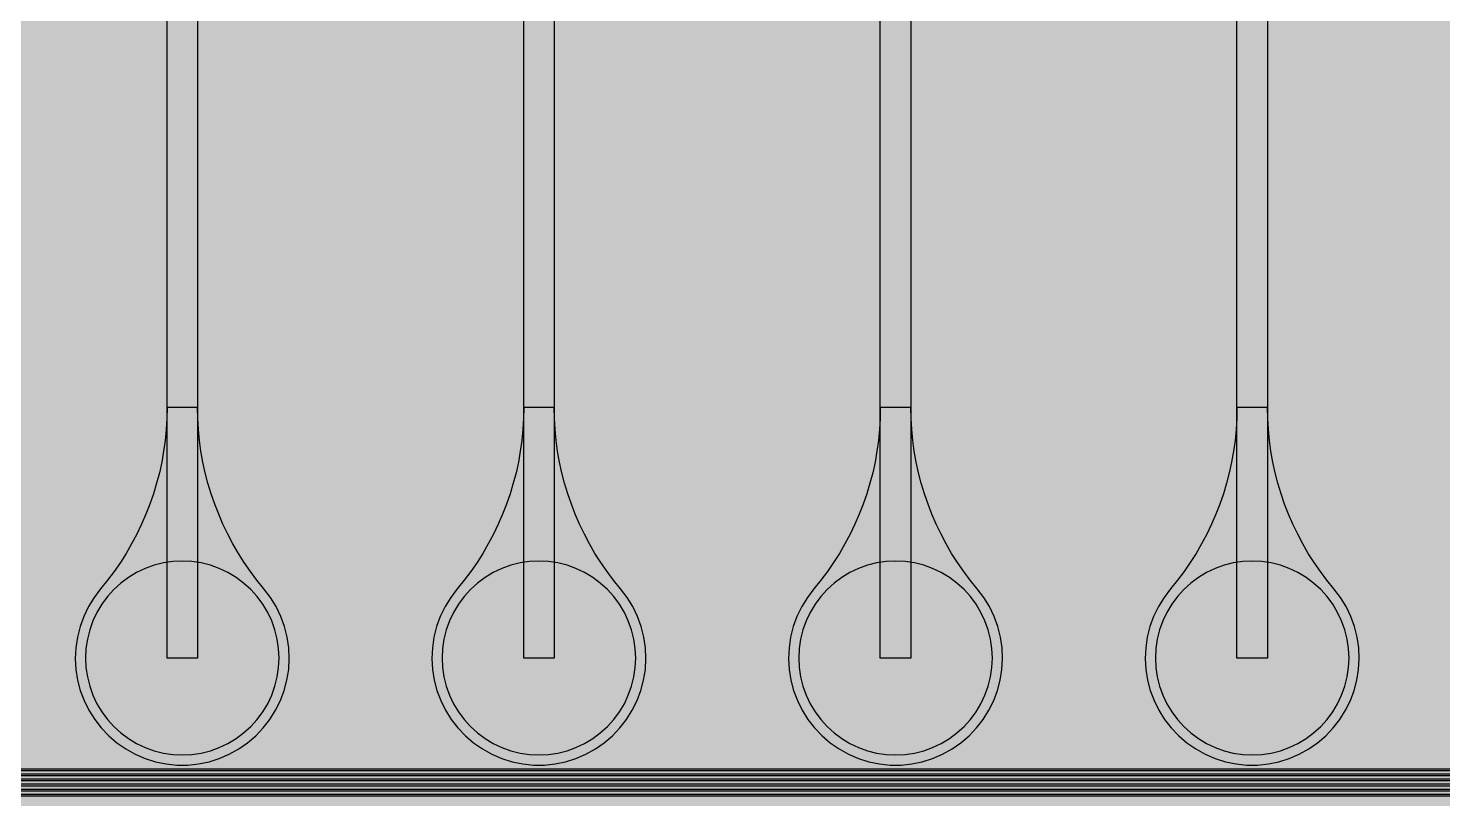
# Model space of a CAD drawing. Header units: metres. Extents: x -7220 to 10980, y -29667 to 1833.
# Drawn here: x -5383 to -3995, y -20920 to -20165 of the extents above; entities that cross this region are included whole.
import ezdxf

# ---------------------------------------------------------------- set-up
doc = ezdxf.new("R2010")
doc.units = ezdxf.units.M
for name, color, linetype in [('Metal1', 4, 'CONTINUOUS'), ('Polyimide', 7, 'CONTINUOUS'), ('Polyimide_Negative', 5, 'CONTINUOUS')]:
    doc.layers.add(name, color=color, linetype=linetype)

msp = doc.modelspace()

# ---------------------------------------------------------------- hatches: boundary and pattern name
at = {"layer": 'Polyimide'}
msp.add_hatch(color=7, dxfattribs=at).paths.add_polyline_path([(4099.4, -13861.6), (4142.6, -14152.8), (4214.2, -14438.4), (4313.4, -14715.5), (4439.2, -14981.7), (4590.6, -15234.2), (4766, -15470.7), (4963.7, -15688.8), (5181.8, -15886.5), (5418.3, -16061.9), (5670.8, -16213.3), (5936.9, -16339.1), (6214.1, -16438.3), (6499.7, -16509.9), (6790.9, -16553.1), (7085, -16567.5), (9980.4, -16567.5), (10058.8, -16571.4), (10136.4, -16582.9), (10212.6, -16601.9), (10286.5, -16628.4), (10357.5, -16662), (10424.8, -16702.3), (10487.9, -16749.1), (10546.1, -16801.8), (10598.8, -16860), (10645.6, -16923), (10685.9, -16990.4), (10719.5, -17061.4), (10745.9, -17135.3), (10765, -17211.4), (10776.5, -17289.1), (10780.4, -17367.5), (10780.4, -21957.3), (10741.6, -22012.9), (10706, -22070.6), (10673.6, -22130.1), (10644.5, -22191.4), (10618.9, -22254.2), (10596.8, -22318.2), (10578.3, -22383.5), (10563.4, -22449.6), (10552.2, -22516.5), (10544.7, -22583.8), (10541, -22651.5), (10541, -22719.3), (10544.7, -22787), (10552.2, -22854.4), (10563.4, -22921.2), (10578.3, -22987.4), (10596.8, -23052.6), (10618.9, -23116.7), (10644.5, -23179.5), (10673.6, -23240.7), (10706, -23300.3), (10741.6, -23357.9), (10780.4, -23413.5), (10780.4, -28667.5), (10776.5, -28745.9), (10765, -28823.6), (10745.9, -28899.7), (10719.5, -28973.6), (10685.9, -29044.6), (10645.6, -29112), (10598.8, -29175), (10546.1, -29233.2), (10487.9, -29285.9), (10424.8, -29332.7), (10357.5, -29373), (10286.5, -29406.6), (10212.6, -29433.1), (10136.4, -29452.1), (10058.8, -29463.6), (9980.4, -29467.5), (-6219.6, -29467.5), (-6298, -29463.6), (-6375.7, -29452.1), (-6451.9, -29433.1), (-6525.8, -29406.6), (-6596.7, -29373), (-6664.1, -29332.7), (-6727.1, -29285.9), (-6785.3, -29233.2), (-6838, -29175), (-6884.8, -29112), (-6925.2, -29044.6), (-6958.7, -28973.6), (-6985.2, -28899.7), (-7004.3, -28823.6), (-7015.8, -28745.9), (-7019.6, -28667.5), (-7019.6, -23426.3), (-6979.4, -23370.1), (-6942.3, -23311.6), (-6908.7, -23251.2), (-6878.5, -23189), (-6851.8, -23125.1), (-6828.8, -23059.9), (-6809.5, -22993.4), (-6794, -22926), (-6782.4, -22857.8), (-6774.6, -22789.1), (-6770.7, -22720), (-6770.7, -22650.8), (-6774.6, -22581.8), (-6782.4, -22513), (-6794, -22444.8), (-6809.5, -22377.4), (-6828.8, -22311), (-6851.8, -22245.7), (-6878.5, -22181.9), (-6908.7, -22119.7), (-6942.3, -22059.2), (-6979.4, -22000.8), (-7019.6, -21944.5), (-7019.6, -17367.5), (-7015.8, -17289.1), (-7004.3, -17211.4), (-6985.2, -17135.3), (-6958.7, -17061.4), (-6925.2, -16990.4), (-6884.8, -16923), (-6838, -16860), (-6785.3, -16801.8), (-6727.1, -16749.1), (-6664.1, -16702.3), (-6596.7, -16662), (-6525.8, -16628.4), (-6451.9, -16601.9), (-6375.7, -16582.9), (-6298, -16571.4), (-6219.6, -16567.5), (-3314, -16567.5), (-3019.9, -16553.1), (-2728.7, -16509.9), (-2443.1, -16438.3), (-2165.9, -16339.1), (-1899.8, -16213.3), (-1647.3, -16061.9), (-1410.8, -15886.5), (-1192.7, -15688.8), (-995, -15470.7), (-819.6, -15234.2), (-668.2, -14981.7), (-542.4, -14715.5), (-443.2, -14438.4), (-371.6, -14152.8), (-328.4, -13861.6), (-314, -13567.5), (-314, -13373.5), (-317.5, -13328.1), (-327.7, -13283.8), (-344.6, -13241.5), (-367.6, -13202.3), (-396.4, -13167), (-430.1, -13136.5), (-468, -13111.4), (-509.3, -13092.3), (-509.3, -13092.3), (-578.2, -13061.3), (-642.2, -13021.2), (-700.3, -12973), (-751.3, -12917.3), (-794.4, -12855.3), (-828.7, -12788.1), (-853.7, -12716.8), (-868.9, -12642.8), (-874, -12567.5), (-868.9, -12492.2), (-853.7, -12418.2), (-828.7, -12346.9), (-794.4, -12279.7), (-751.3, -12217.7), (-700.3, -12162), (-642.2, -12113.8), (-578.2, -12073.7), (-509.3, -12042.7), (-509.3, -12042.7), (-468, -12023.6), (-430.1, -11998.5), (-396.4, -11968), (-367.6, -11932.7), (-344.6, -11893.5), (-327.7, -11851.2), (-317.5, -11806.9), (-314, -11761.5), (-314, -11074.3), (-317.5, -11028.9), (-327.7, -10984.6), (-344.6, -10942.4), (-367.6, -10903.1), (-396.4, -10867.8), (-430.1, -10837.3), (-468, -10812.2), (-509.3, -10793.2), (-509.3, -10793.2), (-578.2, -10762.1), (-642.2, -10722.1), (-700.3, -10673.8), (-751.3, -10618.1), (-794.4, -10556.1), (-828.7, -10488.9), (-853.7, -10417.6), (-868.9, -10343.7), (-874, -10268.3), (-868.9, -10193), (-853.7, -10119), (-828.7, -10047.8), (-794.4, -9980.5), (-751.3, -9918.5), (-700.3, -9862.9), (-642.2, -9814.6), (-578.2, -9774.6), (-509.3, -9743.5), (-509.3, -9743.5), (-468, -9724.5), (-430.1, -9699.4), (-396.4, -9668.8), (-367.6, -9633.5), (-344.6, -9594.3), (-327.7, -9552), (-317.5, -9507.7), (-314, -9462.4), (-314, -8775.1), (-317.5, -8729.8), (-327.7, -8685.5), (-344.6, -8643.2), (-367.6, -8604), (-396.4, -8568.7), (-430.1, -8538.1), (-468, -8513), (-509.3, -8494), (-509.3, -8494), (-578.2, -8462.9), (-642.2, -8422.9), (-700.3, -8374.6), (-751.3, -8319), (-794.4, -8257), (-828.7, -8189.7), (-853.7, -8118.5), (-868.9, -8044.5), (-874, -7969.2), (-868.9, -7893.8), (-853.7, -7819.9), (-828.7, -7748.6), (-794.4, -7681.4), (-751.3, -7619.4), (-700.3, -7563.7), (-642.2, -7515.4), (-578.2, -7475.4), (-509.3, -7444.3), (-509.3, -7444.3), (-468, -7425.3), (-430.1, -7400.2), (-396.4, -7369.7), (-367.6, -7334.4), (-344.6, -7295.1), (-327.7, -7252.9), (-317.5, -7208.6), (-314, -7163.2), (-314, -6476), (-317.5, -6430.6), (-327.7, -6386.3), (-344.6, -6344), (-367.6, -6304.8), (-396.4, -6269.5), (-430.1, -6239), (-468, -6213.9), (-509.3, -6194.8), (-509.3, -6194.8), (-578.2, -6163.8), (-642.2, -6123.7), (-700.3, -6075.5), (-751.3, -6019.8), (-794.4, -5957.8), (-828.7, -5890.6), (-853.7, -5819.3), (-868.9, -5745.3), (-874, -5670), (-868.9, -5594.7), (-853.7, -5520.7), (-828.7, -5449.4), (-794.4, -5382.2), (-751.3, -5320.2), (-700.3, -5264.5), (-642.2, -5216.3), (-578.2, -5176.2), (-509.3, -5145.2), (-509.3, -5145.2), (-468, -5126.1), (-430.1, -5101), (-396.4, -5070.5), (-367.6, -5035.2), (-344.6, -4996), (-327.7, -4953.7), (-317.5, -4909.4), (-314, -4864), (-314, 380), (-314, 1532.5), (-269, 1532.5), (-268.8, 1525.6), (-268.1, 1518.8), (-267, 1512), (-265.4, 1505.3), (-263.4, 1498.7), (-261, 1492.3), (-258.2, 1486.1), (-254.9, 1480), (-251.3, 1474.2), (-247.3, 1468.6), (-242.9, 1463.3), (-238.2, 1458.3), (-233.2, 1453.6), (-227.9, 1449.2), (-222.3, 1445.2), (-216.5, 1441.6), (-210.4, 1438.3), (-204.2, 1435.5), (-197.8, 1433.1), (-191.2, 1431.1), (-184.5, 1429.5), (-177.7, 1428.4), (-170.9, 1427.7), (-164, 1427.5), (-157.1, 1427.7), (-150.3, 1428.4), (-143.5, 1429.5), (-136.8, 1431.1), (-130.2, 1433.1), (-123.8, 1435.5), (-117.6, 1438.3), (-111.5, 1441.6), (-105.7, 1445.2), (-100.1, 1449.2), (-94.8, 1453.6), (-89.8, 1458.3), (-85.1, 1463.3), (-80.7, 1468.6), (-76.7, 1474.2), (-73.1, 1480), (-69.8, 1486.1), (-67, 1492.3), (-64.6, 1498.7), (-62.6, 1505.3), (-61, 1512), (-59.9, 1518.8), (-59.2, 1525.6), (-59, 1532.5), (1786, 1532.5), (3835, 1532.5), (3835.2, 1539), (3835.9, 1545.6), (3836.9, 1552), (3838.4, 1558.4), (3840.3, 1564.6), (3842.6, 1570.8), (3845.3, 1576.7), (3848.4, 1582.5), (3851.9, 1588.1), (3855.7, 1593.4), (3859.8, 1598.4), (3864.3, 1603.2), (3869.1, 1607.7), (3874.1, 1611.8), (3879.4, 1615.6), (3885, 1619.1), (3890.8, 1622.2), (3896.7, 1624.9), (3902.9, 1627.2), (3909.1, 1629.1), (3915.5, 1630.6), (3921.9, 1631.6), (3928.5, 1632.3), (3935, 1632.5), (3941.5, 1632.3), (3948.1, 1631.6), (3954.5, 1630.6), (3960.9, 1629.1), (3967.1, 1627.2), (3973.3, 1624.9), (3979.2, 1622.2), (3985, 1619.1), (3990.6, 1615.6), (3995.9, 1611.8), (4000.9, 1607.7), (4005.7, 1603.2), (4010.2, 1598.4), (4014.3, 1593.4), (4018.1, 1588.1), (4021.6, 1582.5), (4024.7, 1576.7), (4027.4, 1570.8), (4029.7, 1564.6), (4031.6, 1558.4), (4033.1, 1552), (4034.1, 1545.6), (4034.8, 1539), (4035, 1532.5), (4085, 1532.5), (4085, 380), (4085, 330), (4085, -4864), (4088.5, -4909.4), (4098.7, -4953.7), (4115.6, -4996), (4138.6, -5035.2), (4167.4, -5070.5), (4201.1, -5101), (4239, -5126.1), (4280.3, -5145.2), (4280.3, -5145.2), (4349.2, -5176.2), (4413.2, -5216.3), (4471.3, -5264.5), (4522.3, -5320.2), (4565.4, -5382.2), (4599.7, -5449.4), (4624.7, -5520.7), (4639.9, -5594.7), (4645, -5670), (4639.9, -5745.3), (4624.7, -5819.3), (4599.7, -5890.6), (4565.4, -5957.8), (4522.3, -6019.8), (4471.3, -6075.5), (4413.2, -6123.7), (4349.2, -6163.8), (4280.3, -6194.8), (4239, -6213.9), (4201.1, -6239), (4167.4, -6269.5), (4138.6, -6304.8), (4115.6, -6344), (4098.7, -6386.3), (4088.5, -6430.6), (4085, -6476), (4085, -13567.5), (4099.4, -13861.6)])

# ---------------------------------------------------------------- linework, layer by layer
at = {"layer": 'Metal1'}
for points in [[(1113.9, -18191.7), (1113.9, -22252.9), (1083.3, -22283.5), (-5892.5, -22283.5), (-5923.1, -22252.9), (-5923.1, -19921.6), (-5892.5, -19891), (-4211.7, -19891), (-4177.8, -19920.2), (-4167.1, -20060.2), (-4167.1, -20782.5), (-4197.1, -20782.5), (-4197.1, -20060.2), (-4186.4, -19923.8), (-4212.5, -19893), (-5891.7, -19893), (-5921.1, -19922.4), (-5921.1, -22252.1), (-5891.7, -22281.5), (1082.5, -22281.5), (1111.9, -22252.1), (1111.9, -18191.7)], [(1103.9, -18191.7), (1103.9, -22242.9), (1073.3, -22273.5), (-5882.5, -22273.5), (-5913.1, -22242.9), (-5913.1, -19931.6), (-5882.5, -19901), (-4561.7, -19901), (-4527.8, -19930.2), (-4517.1, -20068.2), (-4517.1, -20782.5), (-4547.1, -20782.5), (-4547.1, -20068.2), (-4536.5, -19933.8), (-4562.5, -19903), (-5881.7, -19903), (-5911.1, -19932.4), (-5911.1, -22242.1), (-5881.7, -22271.5), (1072.5, -22271.5), (1101.9, -22242.1), (1101.9, -18191.7)], [(1093.9, -18191.7), (1093.9, -22232.9), (1063.3, -22263.5), (-5872.5, -22263.5), (-5903.1, -22232.9), (-5903.1, -19941.6), (-5872.5, -19911), (-4911.7, -19911), (-4877.8, -19940.2), (-4867.1, -20076.2), (-4867.1, -20782.5), (-4897.1, -20782.5), (-4897.1, -20076.2), (-4886.5, -19943.8), (-4912.5, -19913), (-5871.7, -19913), (-5901.1, -19942.4), (-5901.1, -22232.1), (-5871.7, -22261.5), (1062.5, -22261.5), (1091.9, -22232.1), (1091.9, -18191.7)], [(1083.9, -18191.7), (1083.9, -22222.9), (1053.3, -22253.5), (-5862.5, -22253.5), (-5893.1, -22222.9), (-5893.1, -19951.6), (-5862.5, -19921), (-5261.7, -19921), (-5227.7, -19950.2), (-5217.1, -20084.2), (-5217.1, -20782.5), (-5247.1, -20782.5), (-5247.1, -20084.2), (-5236.5, -19953.8), (-5262.5, -19923), (-5861.7, -19923), (-5891.1, -19952.4), (-5891.1, -22222.1), (-5861.7, -22251.5), (1052.5, -22251.5), (1081.9, -22222.1), (1081.9, -18191.7)], [(1078.9, -18191.7), (1078.9, -22217.9), (1048.3, -22248.5), (-5857.5, -22248.5), (-5888.1, -22217.9), (-5888.1, -20921.6), (-5857.5, -20891), (163.3, -20891), (199.6, -20919.2), (207.9, -20982.8), (207.9, -21152.5), (177.9, -21152.5), (177.9, -20982.8), (186.1, -20924.8), (162.5, -20893), (-5856.7, -20893), (-5886.1, -20922.4), (-5886.1, -22217.1), (-5856.7, -22246.5), (1047.5, -22246.5), (1076.9, -22217.1), (1076.9, -18191.7)], [(1073.9, -18191.7), (1073.9, -22212.9), (1043.3, -22243.5), (-5852.5, -22243.5), (-5883.1, -22212.9), (-5883.1, -20926.6), (-5852.5, -20896), (-11.7, -20896), (21.8, -20925.4), (32.9, -21086.2), (32.9, -21892.5), (2.9, -21892.5), (2.9, -21086.2), (13.9, -20928.6), (-12.5, -20898), (-5851.7, -20898), (-5881.1, -20927.4), (-5881.1, -22212.1), (-5851.7, -22241.5), (1042.5, -22241.5), (1071.9, -22212.1), (1071.9, -18191.7)], [(1068.9, -18191.7), (1068.9, -22207.9), (1038.3, -22238.5), (-5847.5, -22238.5), (-5878.1, -22207.9), (-5878.1, -20931.6), (-5847.5, -20901), (-328.1, -20901), (-279, -20923.6), (-227.4, -20997.3), (-144.1, -21145.1), (-170.2, -21159.9), (-253.5, -21012), (-288.2, -20932.6), (-328.6, -20903), (-5846.7, -20903), (-5876.1, -20932.4), (-5876.1, -22207.1), (-5846.7, -22236.5), (1037.5, -22236.5), (1066.9, -22207.1), (1066.9, -18191.7)], [(1063.9, -18191.7), (1063.9, -22202.9), (1033.3, -22233.5), (-5842.5, -22233.5), (-5873.1, -22202.9), (-5873.1, -20936.6), (-5842.5, -20906), (-361.7, -20906), (-328.1, -20935.4), (-317.1, -21094.2), (-317.1, -21892.5), (-347.1, -21892.5), (-347.1, -21094.2), (-336.1, -20938.6), (-362.5, -20908), (-5841.7, -20908), (-5871.1, -20937.4), (-5871.1, -22202.1), (-5841.7, -22231.5), (1032.5, -22231.5), (1061.9, -22202.1), (1061.9, -18191.7)], [(1058.9, -18191.7), (1058.9, -22197.9), (1028.3, -22228.5), (-5837.5, -22228.5), (-5868.1, -22197.9), (-5868.1, -20941.6), (-5837.5, -20911), (-678.1, -20911), (-628.4, -20933), (-580.1, -20998.6), (-494.2, -21144.9), (-520.1, -21160.1), (-606, -21013.8), (-637.9, -20942.7), (-678.6, -20913), (-5836.7, -20913), (-5866.1, -20942.4), (-5866.1, -22197.1), (-5836.7, -22226.5), (1027.5, -22226.5), (1056.9, -22197.1), (1056.9, -18191.7)], [(1053.9, -18191.7), (1053.9, -22192.9), (1023.3, -22223.5), (-5832.5, -22223.5), (-5863.1, -22192.9), (-5863.1, -20946.6), (-5832.5, -20916), (-711.7, -20916), (-678.1, -20945.3), (-667.1, -21102.2), (-667.1, -21892.5), (-697.1, -21892.5), (-697.1, -21102.2), (-686.1, -20948.7), (-712.5, -20918), (-5831.7, -20918), (-5861.1, -20947.4), (-5861.1, -22192.1), (-5831.7, -22221.5), (1022.5, -22221.5), (1051.9, -22192.1), (1051.9, -18191.7)]]:
    msp.add_lwpolyline(points, dxfattribs=at)
for points in [[(-5247.1, -20536.9), (-5247.3, -20547.7), (-5248, -20558.4), (-5249, -20569.1), (-5250.5, -20579.7), (-5252.3, -20590.3), (-5254.6, -20600.8), (-5257.3, -20611.1), (-5260.4, -20621.4), (-5263.9, -20631.6), (-5267.8, -20641.6), (-5272.1, -20651.4), (-5276.7, -20661.1), (-5281.8, -20670.6), (-5287.2, -20679.9), (-5292.9, -20688.9), (-5299, -20697.7), (-5305.5, -20706.3), (-5312.3, -20714.6), (-5318.7, -20723.1), (-5324.2, -20732.1), (-5328.9, -20741.7), (-5332.5, -20751.6), (-5335.1, -20761.9), (-5336.6, -20772.4), (-5337.1, -20783), (-5336.5, -20793.6), (-5334.9, -20804.1), (-5332.2, -20814.3), (-5328.5, -20824.2), (-5323.8, -20833.7), (-5318.1, -20842.7), (-5311.6, -20851.1), (-5304.3, -20858.8), (-5296.2, -20865.7), (-5287.5, -20871.7), (-5278.2, -20876.8), (-5268.5, -20881), (-5258.4, -20884.2), (-5248, -20886.3), (-5237.4, -20887.4), (-5226.8, -20887.4), (-5216.3, -20886.3), (-5205.9, -20884.2), (-5195.8, -20881), (-5186, -20876.8), (-5176.7, -20871.7), (-5168, -20865.7), (-5160, -20858.8), (-5152.6, -20851.1), (-5146.1, -20842.7), (-5140.5, -20833.7), (-5135.8, -20824.2), (-5132.1, -20814.3), (-5129.4, -20804.1), (-5127.7, -20793.6), (-5127.1, -20783), (-5127.6, -20772.4), (-5129.2, -20761.9), (-5131.8, -20751.6), (-5135.4, -20741.7), (-5140, -20732.1), (-5145.6, -20723.1), (-5152, -20714.6), (-5158.8, -20706.3), (-5165.2, -20697.7), (-5171.3, -20688.9), (-5177.1, -20679.9), (-5182.5, -20670.6), (-5187.5, -20661.1), (-5192.2, -20651.4), (-5196.4, -20641.6), (-5200.3, -20631.6), (-5203.8, -20621.4), (-5206.9, -20611.1), (-5209.6, -20600.8), (-5211.9, -20590.3), (-5213.8, -20579.7), (-5215.2, -20569.1), (-5216.3, -20558.4), (-5216.9, -20547.7), (-5217.1, -20536.9), (-5247.1, -20536.9)], [(-4897.1, -20536.9), (-4897.3, -20547.7), (-4898, -20558.4), (-4899, -20569.1), (-4900.5, -20579.7), (-4902.3, -20590.3), (-4904.6, -20600.8), (-4907.3, -20611.1), (-4910.4, -20621.4), (-4913.9, -20631.6), (-4917.8, -20641.6), (-4922.1, -20651.4), (-4926.7, -20661.1), (-4931.8, -20670.6), (-4937.2, -20679.9), (-4942.9, -20688.9), (-4949, -20697.7), (-4955.5, -20706.3), (-4962.3, -20714.6), (-4968.7, -20723.1), (-4974.2, -20732.1), (-4978.9, -20741.7), (-4982.5, -20751.6), (-4985.1, -20761.9), (-4986.6, -20772.4), (-4987.1, -20783), (-4986.5, -20793.6), (-4984.9, -20804.1), (-4982.2, -20814.3), (-4978.5, -20824.2), (-4973.8, -20833.7), (-4968.1, -20842.7), (-4961.6, -20851.1), (-4954.3, -20858.8), (-4946.2, -20865.7), (-4937.5, -20871.7), (-4928.2, -20876.8), (-4918.5, -20881), (-4908.4, -20884.2), (-4898, -20886.3), (-4887.4, -20887.4), (-4876.8, -20887.4), (-4866.3, -20886.3), (-4855.9, -20884.2), (-4845.8, -20881), (-4836, -20876.8), (-4826.7, -20871.7), (-4818, -20865.7), (-4810, -20858.8), (-4802.6, -20851.1), (-4796.1, -20842.7), (-4790.5, -20833.7), (-4785.8, -20824.2), (-4782.1, -20814.3), (-4779.4, -20804.1), (-4777.7, -20793.6), (-4777.1, -20783), (-4777.6, -20772.4), (-4779.2, -20761.9), (-4781.8, -20751.6), (-4785.4, -20741.7), (-4790, -20732.1), (-4795.6, -20723.1), (-4802, -20714.6), (-4808.8, -20706.3), (-4815.2, -20697.7), (-4821.3, -20688.9), (-4827.1, -20679.9), (-4832.5, -20670.6), (-4837.5, -20661.1), (-4842.2, -20651.4), (-4846.4, -20641.6), (-4850.3, -20631.6), (-4853.8, -20621.4), (-4856.9, -20611.1), (-4859.6, -20600.8), (-4861.9, -20590.3), (-4863.8, -20579.7), (-4865.2, -20569.1), (-4866.3, -20558.4), (-4866.9, -20547.7), (-4867.1, -20536.9), (-4897.1, -20536.9)], [(-4547.1, -20536.9), (-4547.3, -20547.7), (-4548, -20558.4), (-4549, -20569.1), (-4550.5, -20579.7), (-4552.3, -20590.3), (-4554.6, -20600.8), (-4557.3, -20611.1), (-4560.4, -20621.4), (-4563.9, -20631.6), (-4567.8, -20641.6), (-4572.1, -20651.4), (-4576.7, -20661.1), (-4581.8, -20670.6), (-4587.2, -20679.9), (-4592.9, -20688.9), (-4599, -20697.7), (-4605.5, -20706.3), (-4612.3, -20714.6), (-4618.7, -20723.1), (-4624.2, -20732.1), (-4628.9, -20741.7), (-4632.5, -20751.6), (-4635.1, -20761.9), (-4636.6, -20772.4), (-4637.1, -20783), (-4636.5, -20793.6), (-4634.9, -20804.1), (-4632.2, -20814.3), (-4628.5, -20824.2), (-4623.8, -20833.7), (-4618.1, -20842.7), (-4611.6, -20851.1), (-4604.3, -20858.8), (-4596.2, -20865.7), (-4587.5, -20871.7), (-4578.2, -20876.8), (-4568.5, -20881), (-4558.4, -20884.2), (-4548, -20886.3), (-4537.4, -20887.4), (-4526.8, -20887.4), (-4516.3, -20886.3), (-4505.9, -20884.2), (-4495.8, -20881), (-4486, -20876.8), (-4476.7, -20871.7), (-4468, -20865.7), (-4460, -20858.8), (-4452.6, -20851.1), (-4446.1, -20842.7), (-4440.5, -20833.7), (-4435.8, -20824.2), (-4432.1, -20814.3), (-4429.4, -20804.1), (-4427.7, -20793.6), (-4427.1, -20783), (-4427.6, -20772.4), (-4429.2, -20761.9), (-4431.8, -20751.6), (-4435.4, -20741.7), (-4440, -20732.1), (-4445.6, -20723.1), (-4452, -20714.6), (-4458.8, -20706.3), (-4465.2, -20697.7), (-4471.3, -20688.9), (-4477.1, -20679.9), (-4482.5, -20670.6), (-4487.5, -20661.1), (-4492.2, -20651.4), (-4496.4, -20641.6), (-4500.3, -20631.6), (-4503.8, -20621.4), (-4506.9, -20611.1), (-4509.6, -20600.8), (-4511.9, -20590.3), (-4513.8, -20579.7), (-4515.2, -20569.1), (-4516.3, -20558.4), (-4516.9, -20547.7), (-4517.1, -20536.9), (-4547.1, -20536.9)], [(-4197.1, -20536.9), (-4197.3, -20547.7), (-4198, -20558.4), (-4199, -20569.1), (-4200.5, -20579.7), (-4202.3, -20590.3), (-4204.6, -20600.8), (-4207.3, -20611.1), (-4210.4, -20621.4), (-4213.9, -20631.6), (-4217.8, -20641.6), (-4222.1, -20651.4), (-4226.7, -20661.1), (-4231.8, -20670.6), (-4237.2, -20679.9), (-4242.9, -20688.9), (-4249, -20697.7), (-4255.5, -20706.3), (-4262.3, -20714.6), (-4268.7, -20723.1), (-4274.2, -20732.1), (-4278.9, -20741.7), (-4282.5, -20751.6), (-4285.1, -20761.9), (-4286.6, -20772.4), (-4287.1, -20783), (-4286.5, -20793.6), (-4284.9, -20804.1), (-4282.2, -20814.3), (-4278.5, -20824.2), (-4273.8, -20833.7), (-4268.1, -20842.7), (-4261.6, -20851.1), (-4254.3, -20858.8), (-4246.2, -20865.7), (-4237.5, -20871.7), (-4228.2, -20876.8), (-4218.5, -20881), (-4208.4, -20884.2), (-4198, -20886.3), (-4187.4, -20887.4), (-4176.8, -20887.4), (-4166.3, -20886.3), (-4155.9, -20884.2), (-4145.8, -20881), (-4136, -20876.8), (-4126.7, -20871.7), (-4118, -20865.7), (-4110, -20858.8), (-4102.6, -20851.1), (-4096.1, -20842.7), (-4090.5, -20833.7), (-4085.8, -20824.2), (-4082.1, -20814.3), (-4079.4, -20804.1), (-4077.7, -20793.6), (-4077.1, -20783), (-4077.6, -20772.4), (-4079.2, -20761.9), (-4081.8, -20751.6), (-4085.4, -20741.7), (-4090, -20732.1), (-4095.6, -20723.1), (-4102, -20714.6), (-4108.8, -20706.3), (-4115.2, -20697.7), (-4121.3, -20688.9), (-4127.1, -20679.9), (-4132.5, -20670.6), (-4137.5, -20661.1), (-4142.2, -20651.4), (-4146.4, -20641.6), (-4150.3, -20631.6), (-4153.8, -20621.4), (-4156.9, -20611.1), (-4159.6, -20600.8), (-4161.9, -20590.3), (-4163.8, -20579.7), (-4165.2, -20569.1), (-4166.3, -20558.4), (-4166.9, -20547.7), (-4167.1, -20536.9), (-4197.1, -20536.9)]]:
    msp.add_lwpolyline(points, close=True, dxfattribs=at)
at = {"layer": 'Polyimide_Negative'}
for points in [[(-5137.1, -20782.5), (-5137.6, -20773.2), (-5139, -20764), (-5141.2, -20754.9), (-5144.4, -20746.1), (-5148.3, -20737.7), (-5153.1, -20729.7), (-5158.7, -20722.2), (-5164.9, -20715.3), (-5171.9, -20709.1), (-5179.3, -20703.5), (-5187.3, -20698.7), (-5195.8, -20694.7), (-5204.5, -20691.6), (-5213.6, -20689.3), (-5222.8, -20688), (-5232.1, -20687.5), (-5241.4, -20688), (-5250.7, -20689.3), (-5259.7, -20691.6), (-5268.5, -20694.7), (-5276.9, -20698.7), (-5284.9, -20703.5), (-5292.4, -20709.1), (-5299.3, -20715.3), (-5305.6, -20722.2), (-5311.1, -20729.7), (-5315.9, -20737.7), (-5319.9, -20746.1), (-5323, -20754.9), (-5325.3, -20764), (-5326.7, -20773.2), (-5327.1, -20782.5), (-5326.7, -20791.8), (-5325.3, -20801), (-5323, -20810.1), (-5319.9, -20818.9), (-5315.9, -20827.3), (-5311.1, -20835.3), (-5305.6, -20842.8), (-5299.3, -20849.7), (-5292.4, -20855.9), (-5284.9, -20861.5), (-5276.9, -20866.3), (-5268.5, -20870.3), (-5259.7, -20873.4), (-5250.7, -20875.7), (-5241.4, -20877), (-5232.1, -20877.5), (-5222.8, -20877), (-5213.6, -20875.7), (-5204.5, -20873.4), (-5195.8, -20870.3), (-5187.3, -20866.3), (-5179.3, -20861.5), (-5171.9, -20855.9), (-5164.9, -20849.7), (-5158.7, -20842.8), (-5153.1, -20835.3), (-5148.3, -20827.3), (-5144.4, -20818.9), (-5141.2, -20810.1), (-5139, -20801), (-5137.6, -20791.8), (-5137.1, -20782.5)], [(-4787.1, -20782.5), (-4787.6, -20773.2), (-4789, -20764), (-4791.2, -20754.9), (-4794.4, -20746.1), (-4798.3, -20737.7), (-4803.1, -20729.7), (-4808.7, -20722.2), (-4814.9, -20715.3), (-4821.9, -20709.1), (-4829.3, -20703.5), (-4837.3, -20698.7), (-4845.8, -20694.7), (-4854.5, -20691.6), (-4863.6, -20689.3), (-4872.8, -20688), (-4882.1, -20687.5), (-4891.4, -20688), (-4900.7, -20689.3), (-4909.7, -20691.6), (-4918.5, -20694.7), (-4926.9, -20698.7), (-4934.9, -20703.5), (-4942.4, -20709.1), (-4949.3, -20715.3), (-4955.6, -20722.2), (-4961.1, -20729.7), (-4965.9, -20737.7), (-4969.9, -20746.1), (-4973, -20754.9), (-4975.3, -20764), (-4976.7, -20773.2), (-4977.1, -20782.5), (-4976.7, -20791.8), (-4975.3, -20801), (-4973, -20810.1), (-4969.9, -20818.9), (-4965.9, -20827.3), (-4961.1, -20835.3), (-4955.6, -20842.8), (-4949.3, -20849.7), (-4942.4, -20855.9), (-4934.9, -20861.5), (-4926.9, -20866.3), (-4918.5, -20870.3), (-4909.7, -20873.4), (-4900.7, -20875.7), (-4891.4, -20877), (-4882.1, -20877.5), (-4872.8, -20877), (-4863.6, -20875.7), (-4854.5, -20873.4), (-4845.8, -20870.3), (-4837.3, -20866.3), (-4829.3, -20861.5), (-4821.9, -20855.9), (-4814.9, -20849.7), (-4808.7, -20842.8), (-4803.1, -20835.3), (-4798.3, -20827.3), (-4794.4, -20818.9), (-4791.2, -20810.1), (-4789, -20801), (-4787.6, -20791.8), (-4787.1, -20782.5)], [(-4437.1, -20782.5), (-4437.6, -20773.2), (-4439, -20764), (-4441.2, -20754.9), (-4444.4, -20746.1), (-4448.3, -20737.7), (-4453.1, -20729.7), (-4458.7, -20722.2), (-4464.9, -20715.3), (-4471.9, -20709.1), (-4479.3, -20703.5), (-4487.3, -20698.7), (-4495.8, -20694.7), (-4504.5, -20691.6), (-4513.6, -20689.3), (-4522.8, -20688), (-4532.1, -20687.5), (-4541.4, -20688), (-4550.7, -20689.3), (-4559.7, -20691.6), (-4568.5, -20694.7), (-4576.9, -20698.7), (-4584.9, -20703.5), (-4592.4, -20709.1), (-4599.3, -20715.3), (-4605.6, -20722.2), (-4611.1, -20729.7), (-4615.9, -20737.7), (-4619.9, -20746.1), (-4623, -20754.9), (-4625.3, -20764), (-4626.7, -20773.2), (-4627.1, -20782.5), (-4626.7, -20791.8), (-4625.3, -20801), (-4623, -20810.1), (-4619.9, -20818.9), (-4615.9, -20827.3), (-4611.1, -20835.3), (-4605.6, -20842.8), (-4599.3, -20849.7), (-4592.4, -20855.9), (-4584.9, -20861.5), (-4576.9, -20866.3), (-4568.5, -20870.3), (-4559.7, -20873.4), (-4550.7, -20875.7), (-4541.4, -20877), (-4532.1, -20877.5), (-4522.8, -20877), (-4513.6, -20875.7), (-4504.5, -20873.4), (-4495.8, -20870.3), (-4487.3, -20866.3), (-4479.3, -20861.5), (-4471.9, -20855.9), (-4464.9, -20849.7), (-4458.7, -20842.8), (-4453.1, -20835.3), (-4448.3, -20827.3), (-4444.4, -20818.9), (-4441.2, -20810.1), (-4439, -20801), (-4437.6, -20791.8), (-4437.1, -20782.5)], [(-4087.1, -20782.5), (-4087.6, -20773.2), (-4089, -20764), (-4091.2, -20754.9), (-4094.4, -20746.1), (-4098.3, -20737.7), (-4103.1, -20729.7), (-4108.7, -20722.2), (-4114.9, -20715.3), (-4121.9, -20709.1), (-4129.3, -20703.5), (-4137.3, -20698.7), (-4145.8, -20694.7), (-4154.5, -20691.6), (-4163.6, -20689.3), (-4172.8, -20688), (-4182.1, -20687.5), (-4191.4, -20688), (-4200.7, -20689.3), (-4209.7, -20691.6), (-4218.5, -20694.7), (-4226.9, -20698.7), (-4234.9, -20703.5), (-4242.4, -20709.1), (-4249.3, -20715.3), (-4255.6, -20722.2), (-4261.1, -20729.7), (-4265.9, -20737.7), (-4269.9, -20746.1), (-4273, -20754.9), (-4275.3, -20764), (-4276.7, -20773.2), (-4277.1, -20782.5), (-4276.7, -20791.8), (-4275.3, -20801), (-4273, -20810.1), (-4269.9, -20818.9), (-4265.9, -20827.3), (-4261.1, -20835.3), (-4255.6, -20842.8), (-4249.3, -20849.7), (-4242.4, -20855.9), (-4234.9, -20861.5), (-4226.9, -20866.3), (-4218.5, -20870.3), (-4209.7, -20873.4), (-4200.7, -20875.7), (-4191.4, -20877), (-4182.1, -20877.5), (-4172.8, -20877), (-4163.6, -20875.7), (-4154.5, -20873.4), (-4145.8, -20870.3), (-4137.3, -20866.3), (-4129.3, -20861.5), (-4121.9, -20855.9), (-4114.9, -20849.7), (-4108.7, -20842.8), (-4103.1, -20835.3), (-4098.3, -20827.3), (-4094.4, -20818.9), (-4091.2, -20810.1), (-4089, -20801), (-4087.6, -20791.8), (-4087.1, -20782.5)]]:
    msp.add_lwpolyline(points, close=True, dxfattribs=at)

doc.saveas('drawing.dxf')
